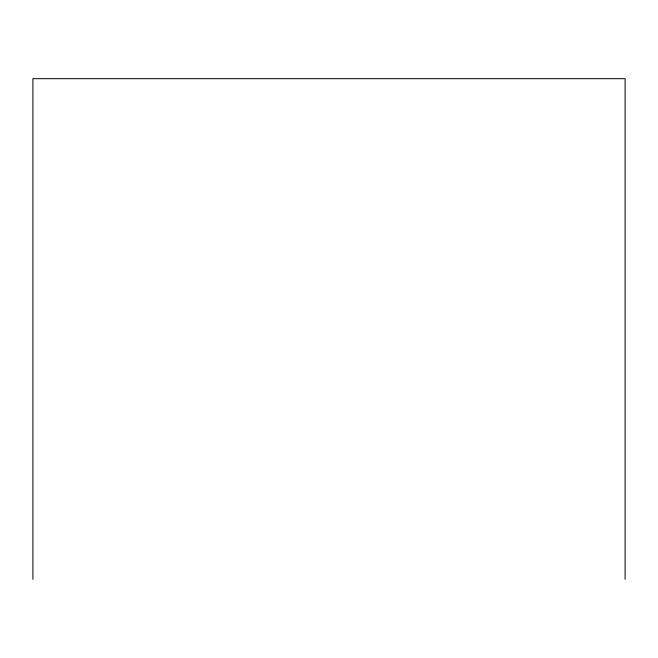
<?xml version="1.0" encoding="UTF-8"?>
<svg xmlns="http://www.w3.org/2000/svg" width="658" height="658" viewBox="0 0 658 658"><rect width="100%" height="100%" fill="white"/><g stroke="black" fill="none" stroke-linecap="round" stroke-linejoin="round"><path stroke-width="0.99" d="M625.1 579.32L625.1 78.68L32.9 78.68L32.9 579.32"/></g></svg>
